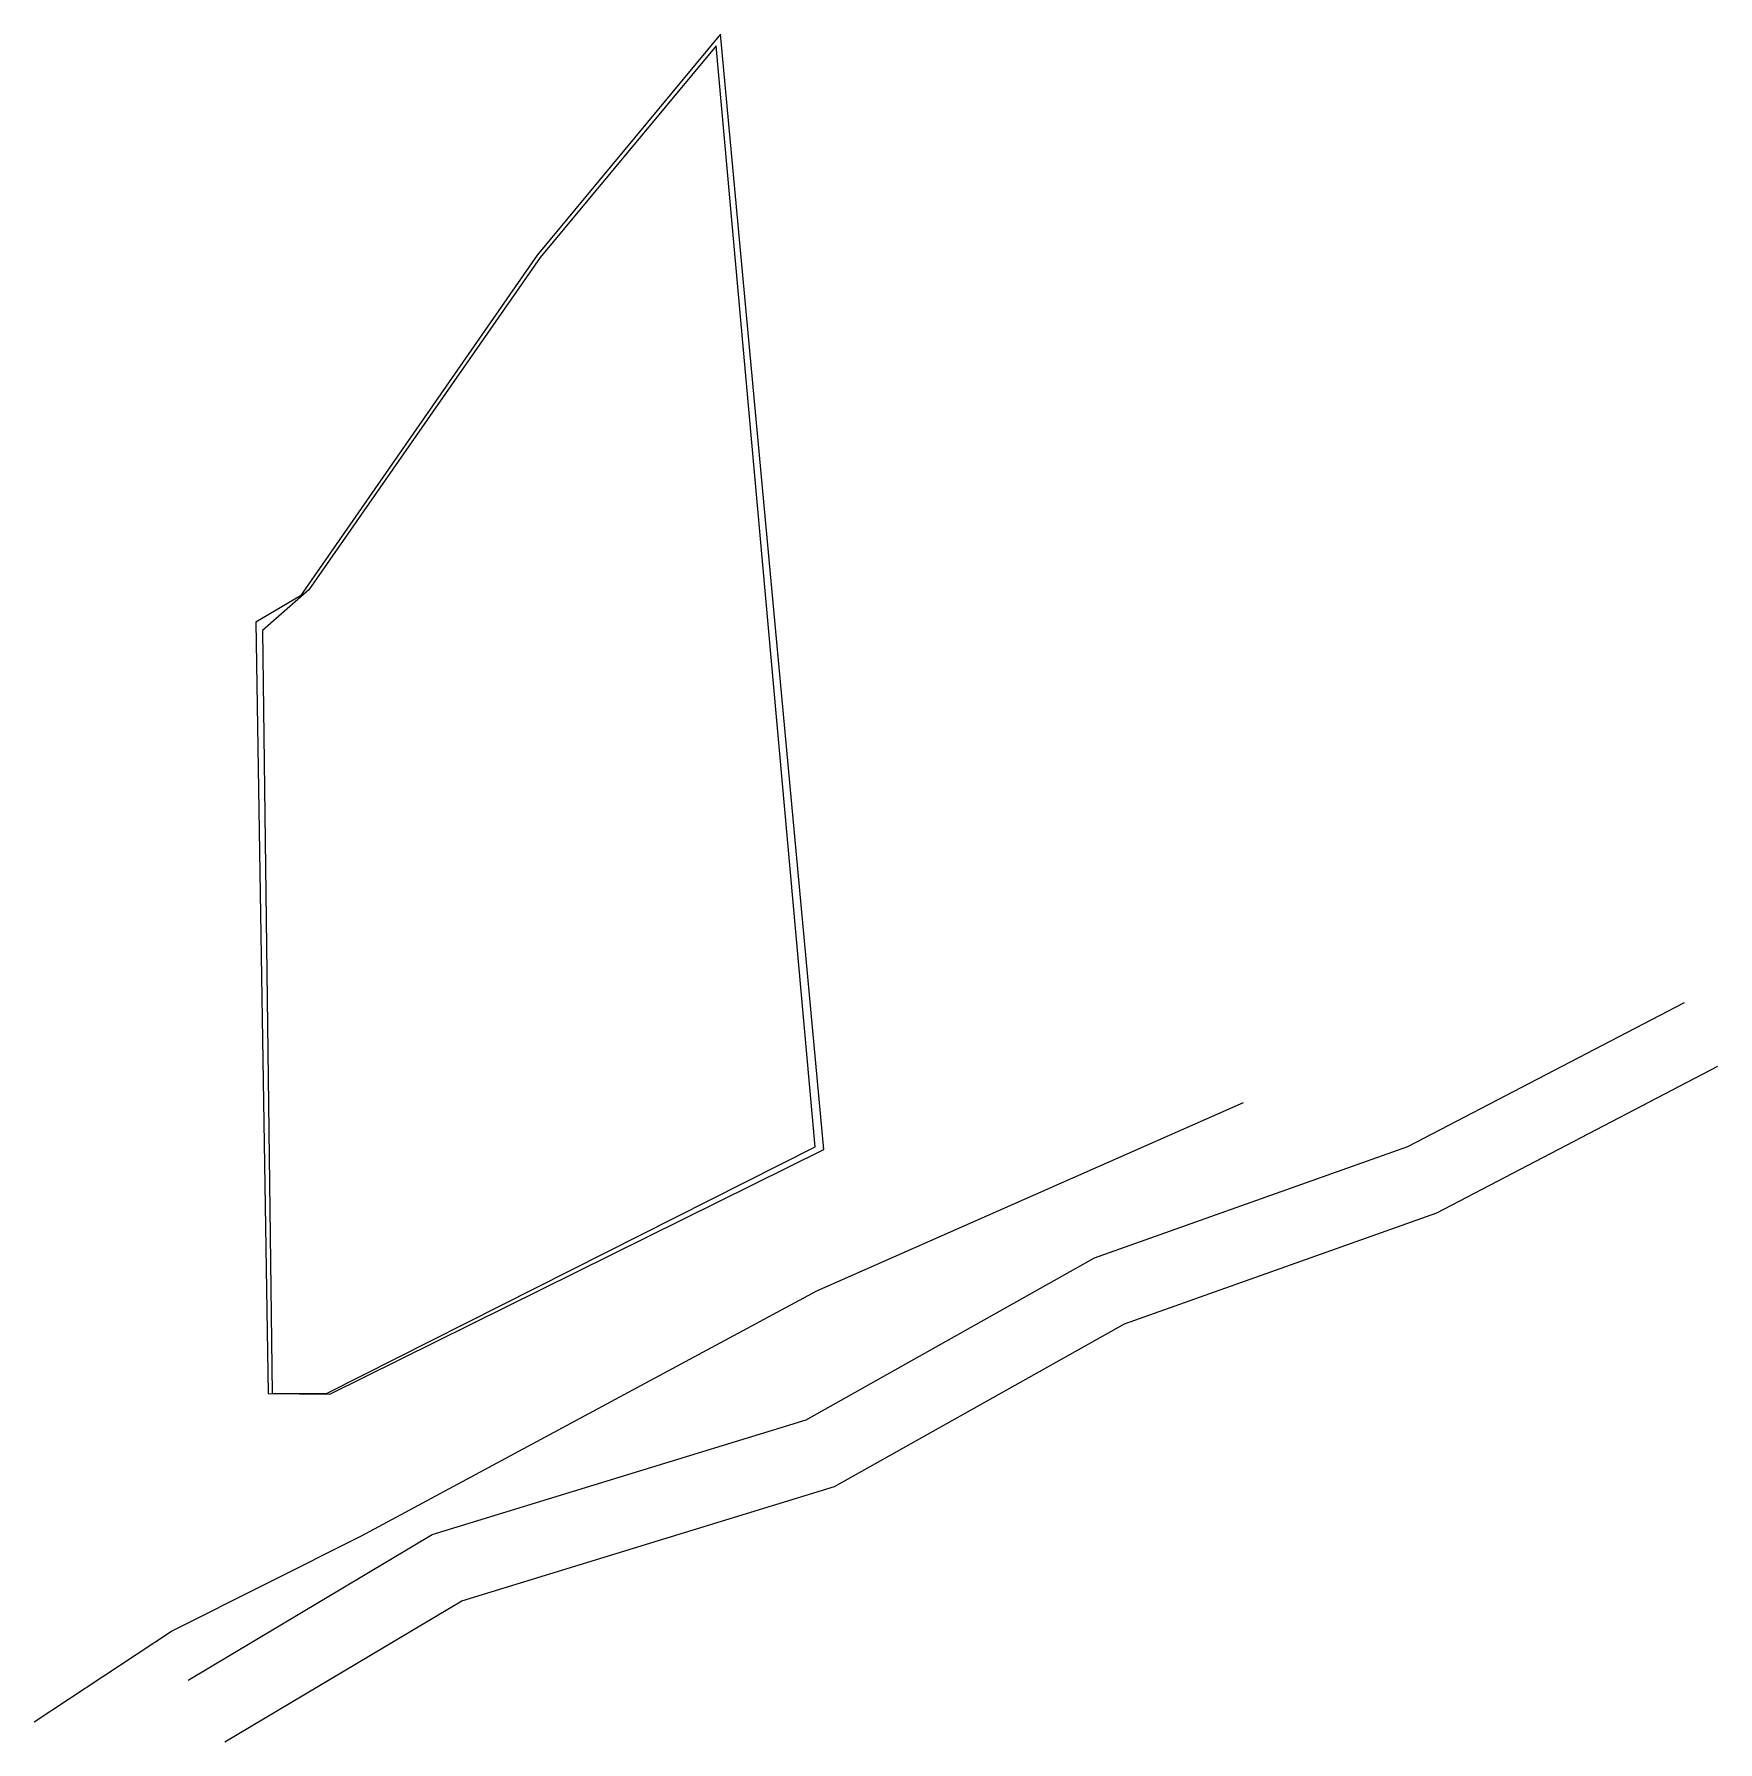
# Model space of a CAD drawing. Header units: inches. Extents: x -5142662 to -4941318, y -3361958 to -3160563.
# Drawn here: x -5025786 to -5024881, y -3260632 to -3259713 of the extents above; entities that cross this region are included whole.
import ezdxf

# ---------------------------------------------------------------- set-up
doc = ezdxf.new("R2010")
doc.units = ezdxf.units.IN
doc.header["$LTSCALE"] = 2
doc.header["$MEASUREMENT"] = 0
doc.layers.get('0').update_dxf_attribs({"linetype": 'CONTINUOUS'})

msp = doc.modelspace()

# ---------------------------------------------------------------- linework, layer by layer
at = {"ltscale": 0.5}
for p, q in [((-5025419.78, -3259719.61), (-5025514.37, -3259833.52)), ((-5025366.49, -3260311.8), (-5025419.78, -3259719.61)), ((-5025514.37, -3259833.52), (-5025638.83, -3260012.23)), ((-5025638.83, -3260012.23), (-5025663.74, -3260034.14)), ((-5025663.74, -3260034.14), (-5025658.42, -3260444.41)), ((-5025629.24, -3260444.41), (-5025366.49, -3260311.8)), ((-5025658.42, -3260444.41), (-5025629.24, -3260444.41))]:
    msp.add_line(p, q, dxfattribs=at)
msp.add_lwpolyline([(-5025417.42, -3259713.4), (-5025516.03, -3259832.18), (-5025643.22, -3260015.45), (-5025667.19, -3260029.67), (-5025660.67, -3260444.46), (-5025627.53, -3260444.79), (-5025361.78, -3260313.3)], close=True, dxfattribs=at)
for points in [[(-5025703.75, -3260598.6), (-5025572.38, -3260520.32), (-5025371.39, -3260458.7), (-5025216.2, -3260371.58), (-5025047.64, -3260311.69), (-5024898.89, -3260234.14)], [(-5025683.94, -3260631.85), (-5025556.57, -3260555.96), (-5025356.07, -3260494.48), (-5025200.13, -3260406.94), (-5025032.14, -3260347.25), (-5024881, -3260268.46)], [(-5025786.5, -3260621.08), (-5025712.64, -3260572.39), (-5025610.47, -3260521.02), (-5025365.61, -3260389.21), (-5025136.07, -3260287.99)]]:
    msp.add_lwpolyline(points, dxfattribs=at)

doc.saveas('drawing.dxf')
